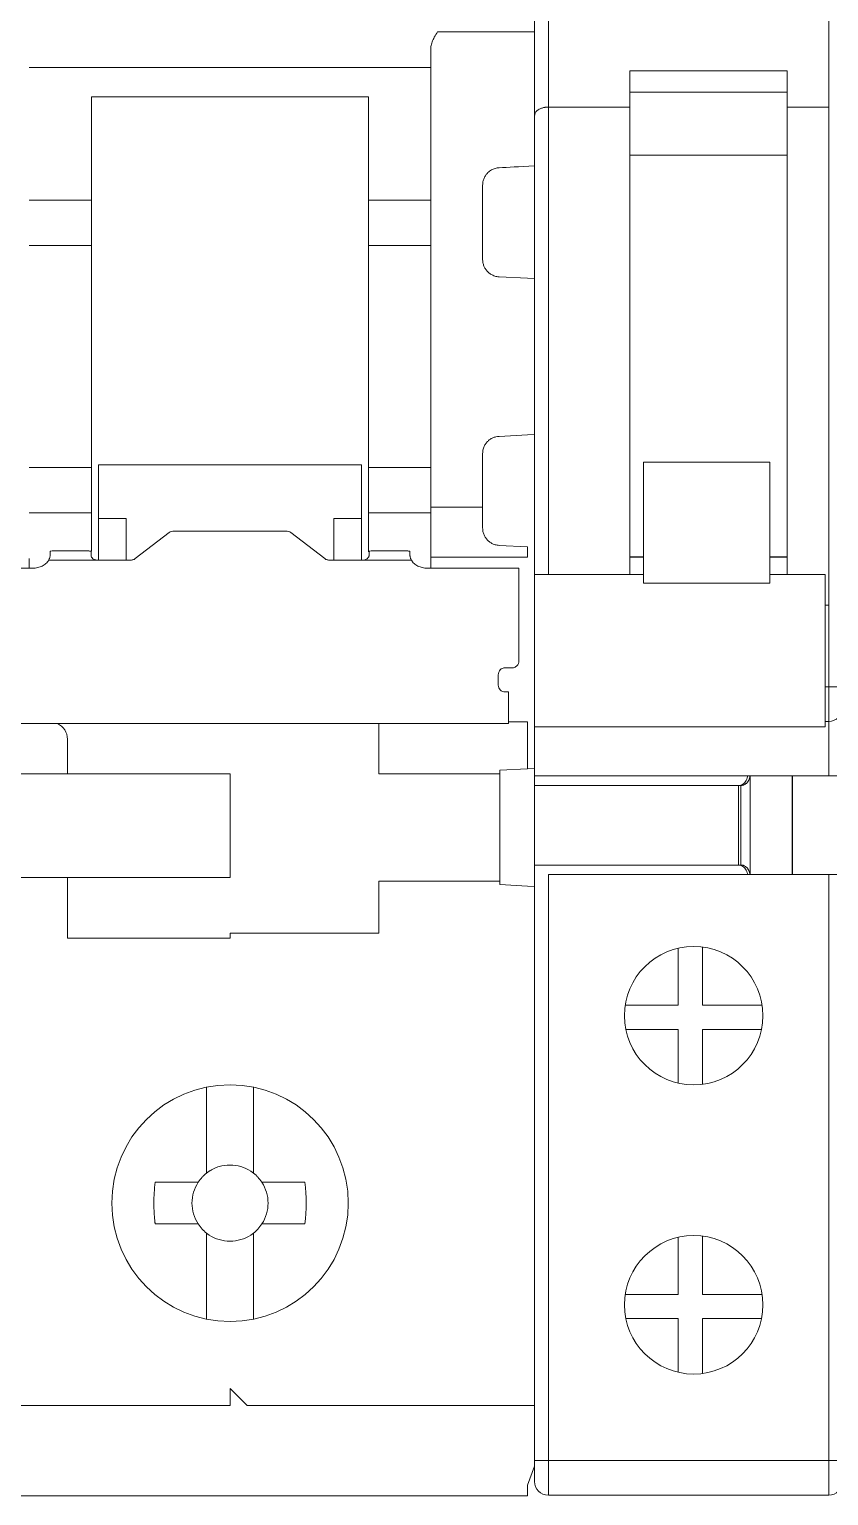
# Model space of a CAD drawing. Header units: millimetres. Extents: x 1359 to 3577, y 1336 to 3557.
# Drawn here: x 3123.99 to 3147.09, y 2687.54 to 2729.9 of the extents above; entities that cross this region are included whole.
import ezdxf

# ---------------------------------------------------------------- set-up
doc = ezdxf.new("R2010")
doc.units = ezdxf.units.MM
doc.layers.add('000-PI-Oprema', color=30, linetype='Continuous', lineweight=5)

msp = doc.modelspace()

# ---------------------------------------------------------------- linework, layer by layer
at = {"layer": '000-PI-Oprema', "color": 0, "linetype": 'ByBlock', "lineweight": 0}
for p, q in [((3138.591, 2727.396), (3138.591, 2754.007)), ((3138.991, 2727.65), (3138.991, 2754.007)), ((3147.091, 2727.65), (3147.091, 2754.007)), ((3141.341, 2727.65), (3141.341, 2728.692)), ((3145.891, 2728.692), (3141.341, 2728.692)), ((3145.891, 2728.692), (3145.891, 2727.65)), ((3145.891, 2728.076), (3141.341, 2728.076)), ((3141.341, 2727.65), (3138.991, 2727.65)), ((3138.991, 2727.65), (3138.991, 2714.146)), ((3141.341, 2727.65), (3141.341, 2714.146)), ((3147.091, 2727.65), (3145.891, 2727.65)), ((3145.891, 2714.146), (3145.891, 2727.65)), ((3147.091, 2713.263), (3147.091, 2727.65)), ((3138.591, 2714.146), (3138.591, 2727.396)), ((3145.891, 2726.263), (3141.341, 2726.263)), ((3145.891, 2726.257), (3141.341, 2726.257)), ((3143.991, 2726.263), (3143.991, 2726.257)), ((3141.741, 2717.398), (3141.741, 2713.9)), ((3145.391, 2717.398), (3141.741, 2717.398)), ((3145.391, 2717.398), (3145.391, 2713.9)), ((3141.341, 2714.657), (3141.741, 2714.657)), ((3141.741, 2714.651), (3141.341, 2714.651)), ((3145.391, 2714.657), (3145.891, 2714.657)), ((3145.891, 2714.651), (3145.391, 2714.651)), ((3138.591, 2688.557), (3138.591, 2714.146)), ((3141.741, 2714.146), (3138.591, 2714.146)), ((3145.391, 2713.9), (3141.741, 2713.9)), ((3146.991, 2714.146), (3145.391, 2714.146)), ((3146.991, 2714.146), (3146.991, 2709.746)), ((3147.091, 2713.263), (3146.991, 2713.263)), ((3147.091, 2710.907), (3147.091, 2713.263)), ((3146.991, 2710.907), (3147.091, 2710.907)), ((3147.491, 2710.907), (3147.091, 2710.907)), ((3147.091, 2709.907), (3147.091, 2710.907)), ((3138.591, 2709.746), (3146.991, 2709.746)), ((3146.991, 2709.907), (3147.091, 2709.907)), ((3147.091, 2708.332), (3147.091, 2709.907)), ((3138.591, 2708.332), (3147.091, 2708.332)), ((3138.591, 2708.057), (3144.484, 2708.057)), ((3144.484, 2708.057), (3144.556, 2708.057)), ((3144.484, 2708.057), (3144.484, 2705.757)), ((3144.556, 2708.057), (3144.556, 2705.757)), ((3144.57, 2708.057), (3144.556, 2708.057)), ((3144.818, 2708.332), (3144.818, 2705.482)), ((3146.039, 2708.332), (3146.039, 2705.482)), ((3146.041, 2708.332), (3146.041, 2705.482)), ((3147.491, 2708.332), (3147.091, 2708.332)), ((3144.484, 2705.757), (3138.591, 2705.757)), ((3138.991, 2705.482), (3147.091, 2705.482)), ((3138.991, 2688.557), (3138.991, 2705.482)), ((3144.556, 2705.757), (3144.484, 2705.757)), ((3144.57, 2705.757), (3144.556, 2705.757)), ((3147.091, 2705.482), (3147.491, 2705.482)), ((3147.091, 2688.557), (3147.091, 2705.482)), ((3142.74, 2703.355), (3142.74, 2701.707)), ((3143.44, 2703.391), (3143.44, 2701.707)), ((3141.214, 2701.707), (3142.74, 2701.707)), ((3143.44, 2701.707), (3145.169, 2701.707)), ((3142.74, 2701.007), (3141.232, 2701.007)), ((3142.74, 2701.007), (3142.74, 2699.458)), ((3143.44, 2699.422), (3143.44, 2701.007)), ((3145.151, 2701.007), (3143.44, 2701.007)), ((3142.74, 2695.005), (3142.74, 2693.357)), ((3143.44, 2695.041), (3143.44, 2693.357)), ((3141.214, 2693.357), (3142.74, 2693.357)), ((3143.44, 2693.357), (3145.169, 2693.357)), ((3141.232, 2692.657), (3142.74, 2692.657)), ((3142.74, 2692.657), (3142.74, 2691.108)), ((3143.44, 2691.072), (3143.44, 2692.657)), ((3145.151, 2692.657), (3143.44, 2692.657)), ((3138.591, 2687.957), (3138.591, 2688.557)), ((3138.991, 2688.557), (3138.591, 2688.557)), ((3138.991, 2688.557), (3147.091, 2688.557)), ((3138.991, 2687.557), (3138.991, 2688.557)), ((3147.491, 2688.557), (3147.091, 2688.557)), ((3147.091, 2687.557), (3147.091, 2688.557)), ((3138.991, 2687.557), (3147.091, 2687.557))]:
    msp.add_line(p, q, dxfattribs=at)
at = {"layer": '000-PI-Oprema', "color": 0, "lineweight": 0}
for p, q in [((3135.791, 2729.827), (3138.391, 2729.827)), ((3138.391, 2729.827), (3138.591, 2729.827)), ((3135.591, 2728.796), (3123.991, 2728.796)), ((3125.791, 2727.125), (3125.791, 2727.95)), ((3133.791, 2727.95), (3125.791, 2727.95)), ((3133.791, 2727.95), (3133.791, 2727.125)), ((3125.791, 2727.125), (3125.791, 2724.961)), ((3133.791, 2724.961), (3133.791, 2727.125)), ((3138.591, 2725.568), (3138.591, 2722.694)), ((3123.991, 2724.961), (3125.791, 2724.961)), ((3125.791, 2724.961), (3125.791, 2723.65)), ((3133.791, 2723.65), (3133.791, 2724.961)), ((3133.791, 2724.961), (3135.591, 2724.961)), ((3125.791, 2723.65), (3123.991, 2723.65)), ((3125.791, 2723.65), (3125.791, 2717.238)), ((3133.791, 2717.238), (3133.791, 2723.65)), ((3135.591, 2723.65), (3133.791, 2723.65)), ((3137.565, 2722.748), (3138.391, 2722.704)), ((3138.391, 2722.704), (3138.591, 2722.694)), ((3138.391, 2718.184), (3137.565, 2718.14)), ((3138.591, 2718.194), (3138.391, 2718.184)), ((3138.591, 2718.194), (3138.591, 2717.021)), ((3125.991, 2715.764), (3125.991, 2717.315)), ((3125.991, 2717.315), (3133.591, 2717.315)), ((3133.591, 2717.315), (3133.591, 2715.764)), ((3133.791, 2717.315), (3133.786, 2717.315)), ((3123.991, 2717.238), (3125.791, 2717.238)), ((3125.791, 2717.238), (3125.791, 2715.927)), ((3133.791, 2715.927), (3133.791, 2717.238)), ((3133.791, 2717.238), (3135.591, 2717.238)), ((3137.091, 2716.094), (3135.591, 2716.094)), ((3125.791, 2715.927), (3123.991, 2715.927)), ((3125.791, 2715.927), (3125.791, 2714.824)), ((3125.991, 2715.764), (3126.791, 2715.764)), ((3125.991, 2714.562), (3125.991, 2715.764)), ((3126.791, 2715.764), (3126.791, 2714.562)), ((3132.791, 2715.764), (3133.591, 2715.764)), ((3132.791, 2714.562), (3132.791, 2715.764)), ((3133.591, 2715.764), (3133.591, 2714.562)), ((3133.791, 2714.803), (3133.791, 2715.927)), ((3133.791, 2715.927), (3135.591, 2715.927)), ((3127.05, 2714.607), (3128.033, 2715.36)), ((3128.174, 2715.405), (3131.408, 2715.405)), ((3131.55, 2715.36), (3132.533, 2714.607)), ((3124.591, 2714.739), (3124.591, 2714.817)), ((3125.574, 2714.835), (3124.791, 2714.835)), ((3125.774, 2714.817), (3125.774, 2714.739)), ((3133.808, 2714.739), (3133.808, 2714.817)), ((3134.792, 2714.835), (3134.008, 2714.835)), ((3134.992, 2714.817), (3134.992, 2714.739)), ((3135.591, 2714.344), (3135.591, 2714.767)), ((3137.565, 2714.991), (3138.391, 2714.947)), ((3117.892, 2714.332), (3124.091, 2714.332)), ((3123.991, 2714.615), (3123.991, 2714.332)), ((3124.549, 2714.562), (3125.974, 2714.562)), ((3126.908, 2714.562), (3125.974, 2714.562)), ((3133.608, 2714.562), (3132.674, 2714.562)), ((3135.033, 2714.562), (3133.608, 2714.562)), ((3135.492, 2714.332), (3138.141, 2714.332)), ((3138.391, 2714.647), (3135.591, 2714.647)), ((3138.141, 2714.332), (3138.141, 2713.719)), ((3138.141, 2711.654), (3138.141, 2713.062)), ((3137.941, 2711.454), (3137.741, 2711.454)), ((3137.541, 2711.255), (3137.541, 2710.956)), ((3138.591, 2711.061), (3138.591, 2710.894)), ((3137.741, 2710.757), (3137.841, 2710.757)), ((3137.841, 2710.667), (3137.841, 2710.757)), ((3138.591, 2710.744), (3138.591, 2708.546)), ((3108.241, 2709.846), (3133.741, 2709.846)), ((3133.741, 2709.846), (3137.842, 2709.846)), ((3134.091, 2709.846), (3134.091, 2708.394)), ((3138.391, 2709.894), (3137.841, 2709.894)), ((3138.391, 2709.894), (3138.391, 2708.536)), ((3125.091, 2708.394), (3125.091, 2709.394)), ((3121.991, 2708.394), (3125.091, 2708.394)), ((3125.491, 2708.394), (3125.091, 2708.394)), ((3129.791, 2708.394), (3125.491, 2708.394)), ((3129.791, 2705.394), (3129.791, 2708.394)), ((3134.491, 2708.394), (3134.091, 2708.394)), ((3134.491, 2708.394), (3137.591, 2708.394)), ((3137.591, 2708.494), (3138.391, 2708.536)), ((3137.591, 2708.394), (3137.591, 2708.494)), ((3137.591, 2705.294), (3137.591, 2708.394)), ((3138.591, 2708.546), (3138.391, 2708.536)), ((3138.591, 2708.546), (3138.591, 2705.142)), ((3138.596, 2706.094), (3138.591, 2706.094)), ((3125.091, 2705.394), (3121.991, 2705.394)), ((3125.091, 2703.644), (3125.091, 2705.394)), ((3125.091, 2705.394), (3125.491, 2705.394)), ((3125.491, 2705.394), (3129.791, 2705.394)), ((3134.491, 2705.294), (3134.091, 2705.294)), ((3134.091, 2703.794), (3134.091, 2705.294)), ((3134.491, 2705.294), (3137.591, 2705.294)), ((3137.591, 2705.194), (3137.591, 2705.294)), ((3138.391, 2705.152), (3137.591, 2705.194)), ((3138.591, 2705.142), (3138.391, 2705.152)), ((3138.591, 2705.142), (3138.591, 2690.994)), ((3129.791, 2703.794), (3129.791, 2703.644)), ((3129.791, 2703.794), (3134.091, 2703.794)), ((3129.791, 2703.644), (3125.091, 2703.644)), ((3138.591, 2701.494), (3138.596, 2701.494)), ((3129.116, 2699.345), (3129.116, 2699.27)), ((3129.116, 2699.27), (3129.116, 2697.15)), ((3130.466, 2699.27), (3130.466, 2699.345)), ((3130.466, 2696.863), (3130.466, 2699.27)), ((3127.627, 2696.594), (3128.485, 2696.594)), ((3131.955, 2696.594), (3131.097, 2696.594)), ((3128.485, 2695.394), (3127.627, 2695.394)), ((3131.955, 2695.394), (3131.097, 2695.394)), ((3129.116, 2694.838), (3129.116, 2692.718)), ((3130.466, 2692.718), (3130.466, 2694.838)), ((3129.116, 2692.718), (3129.116, 2692.643)), ((3130.466, 2692.643), (3130.466, 2692.718)), ((3138.591, 2690.994), (3138.591, 2688.394)), ((3129.791, 2690.144), (3120.991, 2690.144)), ((3138.591, 2690.144), (3130.291, 2690.144)), ((3138.591, 2688.394), (3138.391, 2687.844)), ((3125.991, 2687.544), (3121.191, 2687.544)), ((3125.991, 2687.544), (3133.611, 2687.544)), ((3138.391, 2687.544), (3133.611, 2687.544))]:
    msp.add_line(p, q, dxfattribs=at)
at = {"layer": '000-PI-Oprema', "color": 0, "linetype": 'ByBlock', "lineweight": 0}
for centre in [(3143.191, 2701.407), (3143.191, 2693.057)]:
    msp.add_circle(centre, 2, dxfattribs=at)
at = {"layer": '000-PI-Oprema', "color": 0, "lineweight": 0}
msp.add_circle((3129.791, 2695.994), 3.418, dxfattribs=at)
at = {"layer": '000-PI-Oprema', "color": 0, "linetype": 'ByBlock', "lineweight": 0}
for centre, start, end in [((3147.091, 2710.307), 270, 0), ((3138.991, 2687.957), 180, 270), ((3147.091, 2687.957), 270, 0)]:
    msp.add_arc(centre, 0.4, start, end, dxfattribs=at)
at = {"layer": '000-PI-Oprema', "color": 0, "lineweight": 0}
for centre, radius, start, end in [((3124.591, 2709.394), 0.5, 0, 64.7859), ((3129.791, 2695.994), 1.1, 136.9319, 146.9443), ((3129.791, 2695.994), 1.1, 135, 136.9319), ((3129.791, 2695.994), 1.1, 133.0681, 135), ((3129.791, 2695.994), 1.1, 123.0557, 133.0681), ((3129.791, 2695.994), 1.1, 46.9319, 56.9443), ((3129.791, 2695.994), 1.1, 45, 46.9319), ((3129.791, 2695.994), 1.1, 43.0681, 45), ((3129.791, 2695.994), 1.1, 33.0557, 43.0681), ((3129.791, 2695.994), 1.1, 213.0557, 223.0681), ((3129.791, 2695.994), 1.1, 316.9319, 326.9443), ((3129.791, 2695.994), 1.1, 223.0681, 225), ((3129.791, 2695.994), 1.1, 225, 226.9319), ((3129.791, 2695.994), 1.1, 226.9319, 236.9443), ((3129.791, 2695.994), 1.1, 303.0557, 313.0681), ((3129.791, 2695.994), 1.1, 313.0681, 315), ((3129.791, 2695.994), 1.1, 315, 316.9319)]:
    msp.add_arc(centre, radius, start, end, dxfattribs=at)
for points, knots in [([(3135.591, 2729.337), (3135.592, 2729.358), (3135.594, 2729.401), (3135.609, 2729.468), (3135.63, 2729.534), (3135.66, 2729.601), (3135.711, 2729.7), (3135.758, 2729.774), (3135.791, 2729.827)], [0, 0, 0, 0, 0.117336, 0.242611, 0.377617, 0.505972, 0.652001, 1, 1, 1, 1]), ([(3138.591, 2729.827), (3138.591, 2729.795), (3138.591, 2729.73), (3138.591, 2729.635), (3138.591, 2729.54), (3138.591, 2729.413), (3138.591, 2729.256), (3138.591, 2729.08), (3138.591, 2728.92), (3138.591, 2728.783), (3138.591, 2728.668), (3138.591, 2728.613), (3138.591, 2728.585)], [0, 0, 0, 0, 0.061391, 0.122427, 0.18342, 0.24468, 0.372209, 0.500076, 0.627605, 0.755472, 0.877481, 1, 1, 1, 1]), ([(3135.591, 2729.183), (3135.591, 2729.193), (3135.591, 2729.212), (3135.591, 2729.248), (3135.591, 2729.289), (3135.591, 2729.321), (3135.591, 2729.337)], [0, 0, 0, 0, 0.251193, 0.5, 0.748807, 1, 1, 1, 1]), ([(3135.591, 2726.121), (3135.591, 2726.204), (3135.591, 2726.371), (3135.591, 2726.613), (3135.591, 2726.847), (3135.591, 2727.075), (3135.591, 2727.295), (3135.591, 2727.508), (3135.591, 2727.713), (3135.591, 2727.977), (3135.591, 2728.287), (3135.591, 2728.623), (3135.591, 2728.926), (3135.591, 2729.097), (3135.591, 2729.183)], [0, 0, 0, 0, 0.062754, 0.125301, 0.187708, 0.250043, 0.312375, 0.374772, 0.437302, 0.500033, 0.625237, 0.749935, 0.874674, 1, 1, 1, 1]), ([(3138.591, 2728.585), (3138.591, 2728.548), (3138.591, 2728.475), (3138.591, 2728.355), (3138.591, 2728.228), (3138.591, 2728.094), (3138.591, 2727.953), (3138.591, 2727.804), (3138.591, 2727.648), (3138.591, 2727.43), (3138.591, 2727.141), (3138.591, 2726.769), (3138.591, 2726.374), (3138.591, 2726.091), (3138.591, 2725.95)], [0, 0, 0, 0, 0.062728, 0.125272, 0.18769, 0.250045, 0.312396, 0.374803, 0.437328, 0.500029, 0.625194, 0.749922, 0.874696, 1, 1, 1, 1]), ([(3135.591, 2724.727), (3135.591, 2724.799), (3135.591, 2724.941), (3135.591, 2725.149), (3135.591, 2725.353), (3135.591, 2725.552), (3135.591, 2725.747), (3135.591, 2725.937), (3135.591, 2726.06), (3135.591, 2726.121)], [0, 0, 0, 0, 0.143512, 0.28637, 0.428834, 0.571166, 0.71363, 0.856488, 1, 1, 1, 1]), ([(3137.565, 2725.897), (3137.547, 2725.896), (3137.509, 2725.893), (3137.453, 2725.88), (3137.398, 2725.86), (3137.343, 2725.834), (3137.291, 2725.799), (3137.236, 2725.752), (3137.178, 2725.686), (3137.13, 2725.599), (3137.097, 2725.499), (3137.093, 2725.432), (3137.091, 2725.398)], [0, 0, 0, 0, 0.067869, 0.138425, 0.211987, 0.288836, 0.369219, 0.453352, 0.573685, 0.721104, 0.860335, 1, 1, 1, 1]), ([(3137.091, 2725.398), (3137.091, 2725.332), (3137.091, 2725.201), (3137.091, 2725), (3137.091, 2724.863), (3137.091, 2724.794)], [0, 0, 0, 0, 0.333419, 0.666581, 1, 1, 1, 1]), ([(3135.591, 2716.16), (3135.591, 2716.274), (3135.591, 2716.502), (3135.591, 2716.848), (3135.591, 2717.196), (3135.591, 2717.546), (3135.591, 2717.899), (3135.591, 2718.496), (3135.591, 2719.344), (3135.591, 2720.444), (3135.591, 2721.544), (3135.591, 2722.511), (3135.591, 2723.342), (3135.591, 2724.042), (3135.591, 2724.499), (3135.591, 2724.727)], [0, 0, 0, 0, 0.041431, 0.082793, 0.124119, 0.165441, 0.206793, 0.248207, 0.374079, 0.500012, 0.625883, 0.751817, 0.834548, 0.917188, 1, 1, 1, 1]), ([(3137.091, 2724.794), (3137.091, 2724.693), (3137.091, 2724.49), (3137.091, 2724.182), (3137.091, 2723.873), (3137.091, 2723.561), (3137.091, 2723.352), (3137.091, 2723.247)], [0, 0, 0, 0, 0.200123, 0.400061, 0.599939, 0.799877, 1, 1, 1, 1]), ([(3137.565, 2722.748), (3137.544, 2722.749), (3137.502, 2722.753), (3137.441, 2722.769), (3137.373, 2722.795), (3137.3, 2722.837), (3137.228, 2722.899), (3137.169, 2722.974), (3137.125, 2723.059), (3137.096, 2723.151), (3137.093, 2723.215), (3137.091, 2723.247)], [0, 0, 0, 0, 0.082209, 0.16366, 0.245689, 0.369303, 0.493372, 0.618767, 0.744744, 0.872104, 1, 1, 1, 1]), ([(3138.591, 2722.694), (3138.591, 2722.588), (3138.591, 2722.375), (3138.591, 2722.055), (3138.591, 2721.734), (3138.591, 2721.413), (3138.591, 2721.091), (3138.591, 2720.768), (3138.591, 2720.363), (3138.591, 2719.878), (3138.591, 2719.314), (3138.591, 2718.752), (3138.591, 2718.38), (3138.591, 2718.194)], [0, 0, 0, 0, 0.071572, 0.143012, 0.214372, 0.285701, 0.357051, 0.428472, 0.500015, 0.625079, 0.749917, 0.8748, 1, 1, 1, 1]), ([(3137.091, 2717.641), (3137.092, 2717.662), (3137.094, 2717.705), (3137.106, 2717.768), (3137.13, 2717.838), (3137.169, 2717.914), (3137.228, 2717.989), (3137.3, 2718.051), (3137.382, 2718.098), (3137.471, 2718.13), (3137.534, 2718.137), (3137.565, 2718.14)], [0, 0, 0, 0, 0.085573, 0.170275, 0.255463, 0.381339, 0.506835, 0.630803, 0.754517, 0.877108, 1, 1, 1, 1]), ([(3137.091, 2717.641), (3137.091, 2717.536), (3137.091, 2717.327), (3137.091, 2717.015), (3137.091, 2716.706), (3137.091, 2716.398), (3137.091, 2716.195), (3137.091, 2716.094)], [0, 0, 0, 0, 0.200123, 0.400061, 0.599939, 0.799877, 1, 1, 1, 1]), ([(3138.591, 2717.044), (3138.591, 2717.03), (3138.591, 2717.002), (3138.591, 2716.779), (3138.591, 2716.431), (3138.591, 2715.974), (3138.591, 2715.592), (3138.591, 2715.32)], [0, 0, 0, 0, 0.201961, 0.403921, 0.605881, 0.807842, 1, 1, 1, 1]), ([(3135.591, 2714.767), (3135.591, 2714.828), (3135.591, 2714.951), (3135.591, 2715.141), (3135.591, 2715.336), (3135.591, 2715.535), (3135.591, 2715.739), (3135.591, 2715.947), (3135.591, 2716.089), (3135.591, 2716.16)], [0, 0, 0, 0, 0.143512, 0.28637, 0.428834, 0.571166, 0.71363, 0.856488, 1, 1, 1, 1]), ([(3137.091, 2716.094), (3137.091, 2716.025), (3137.091, 2715.888), (3137.091, 2715.687), (3137.091, 2715.556), (3137.091, 2715.49)], [0, 0, 0, 0, 0.333419, 0.666581, 1, 1, 1, 1]), ([(3137.565, 2714.991), (3137.546, 2714.992), (3137.507, 2714.996), (3137.451, 2715.009), (3137.385, 2715.032), (3137.313, 2715.071), (3137.239, 2715.13), (3137.176, 2715.205), (3137.129, 2715.292), (3137.097, 2715.388), (3137.093, 2715.456), (3137.091, 2715.49)], [0, 0, 0, 0, 0.070997, 0.142096, 0.214572, 0.332081, 0.453288, 0.585757, 0.721078, 0.860541, 1, 1, 1, 1]), ([(3124.591, 2714.817), (3124.591, 2714.822), (3124.613, 2714.826), (3124.687, 2714.833), (3124.739, 2714.835), (3124.791, 2714.835)], [0, 0, 0, 0, 0.5, 0.5, 1, 1, 1, 1]), ([(3125.774, 2714.817), (3125.774, 2714.818), (3125.772, 2714.821), (3125.76, 2714.824), (3125.742, 2714.827), (3125.709, 2714.83), (3125.653, 2714.834), (3125.601, 2714.834), (3125.574, 2714.835)], [0, 0, 0, 0, 0.128148, 0.251094, 0.373747, 0.501054, 0.748354, 1, 1, 1, 1]), ([(3133.808, 2714.817), (3133.808, 2714.822), (3133.83, 2714.826), (3133.904, 2714.833), (3133.956, 2714.835), (3134.008, 2714.835)], [0, 0, 0, 0, 0.5, 0.5, 1, 1, 1, 1]), ([(3134.992, 2714.817), (3134.991, 2714.818), (3134.989, 2714.821), (3134.978, 2714.824), (3134.959, 2714.827), (3134.926, 2714.83), (3134.871, 2714.834), (3134.818, 2714.834), (3134.792, 2714.835)], [0, 0, 0, 0, 0.128148, 0.251094, 0.373747, 0.501054, 0.748354, 1, 1, 1, 1]), ([(3138.591, 2714.938), (3138.591, 2714.867), (3138.591, 2714.724), (3138.591, 2714.518), (3138.591, 2714.317), (3138.591, 2714.122), (3138.591, 2713.933), (3138.591, 2713.75), (3138.591, 2713.574), (3138.591, 2713.347), (3138.591, 2713.081), (3138.591, 2712.79), (3138.591, 2712.527), (3138.591, 2712.378), (3138.591, 2712.303)], [0, 0, 0, 0, 0.062728, 0.125272, 0.18769, 0.250045, 0.312396, 0.374803, 0.437328, 0.500029, 0.625194, 0.749922, 0.874696, 1, 1, 1, 1]), ([(3124.549, 2714.562), (3124.538, 2714.545), (3124.517, 2714.512), (3124.474, 2714.467), (3124.424, 2714.427), (3124.347, 2714.383), (3124.236, 2714.341), (3124.14, 2714.335), (3124.091, 2714.332)], [0, 0, 0, 0, 0.126929, 0.250928, 0.374602, 0.500576, 0.748126, 1, 1, 1, 1]), ([(3124.591, 2714.688), (3124.591, 2714.68), (3124.59, 2714.663), (3124.581, 2714.632), (3124.569, 2714.598), (3124.556, 2714.574), (3124.549, 2714.562)], [0, 0, 0, 0, 0.256458, 0.506841, 0.753776, 1, 1, 1, 1]), ([(3125.974, 2714.562), (3125.961, 2714.563), (3125.934, 2714.564), (3125.895, 2714.573), (3125.861, 2714.587), (3125.821, 2714.611), (3125.782, 2714.649), (3125.777, 2714.675), (3125.774, 2714.688)], [0, 0, 0, 0, 0.128818, 0.251822, 0.37424, 0.501366, 0.746636, 1, 1, 1, 1]), ([(3127.05, 2714.607), (3127.04, 2714.6), (3127.02, 2714.587), (3126.986, 2714.573), (3126.948, 2714.564), (3126.922, 2714.563), (3126.908, 2714.562)], [0, 0, 0, 0, 0.25487, 0.5, 0.74513, 1, 1, 1, 1]), ([(3132.674, 2714.562), (3132.661, 2714.563), (3132.635, 2714.564), (3132.597, 2714.573), (3132.562, 2714.587), (3132.543, 2714.6), (3132.533, 2714.607)], [0, 0, 0, 0, 0.25487, 0.5, 0.74513, 1, 1, 1, 1]), ([(3133.808, 2714.688), (3133.808, 2714.682), (3133.806, 2714.669), (3133.795, 2714.648), (3133.777, 2714.626), (3133.744, 2714.599), (3133.689, 2714.569), (3133.635, 2714.564), (3133.608, 2714.562)], [0, 0, 0, 0, 0.130698, 0.254597, 0.376443, 0.501216, 0.749391, 1, 1, 1, 1]), ([(3135.033, 2714.562), (3135.027, 2714.574), (3135.014, 2714.598), (3135.001, 2714.632), (3134.993, 2714.663), (3134.992, 2714.68), (3134.992, 2714.688)], [0, 0, 0, 0, 0.246224, 0.493159, 0.743542, 1, 1, 1, 1]), ([(3135.492, 2714.332), (3135.467, 2714.333), (3135.419, 2714.335), (3135.348, 2714.347), (3135.28, 2714.367), (3135.196, 2714.402), (3135.102, 2714.463), (3135.056, 2714.529), (3135.033, 2714.562)], [0, 0, 0, 0, 0.126929, 0.250928, 0.374602, 0.500576, 0.748126, 1, 1, 1, 1]), ([(3138.591, 2712.303), (3138.591, 2712.29), (3138.591, 2712.263), (3138.591, 2712.216), (3138.591, 2712.163), (3138.591, 2712.083), (3138.591, 2711.968), (3138.591, 2711.808), (3138.591, 2711.632), (3138.591, 2711.446), (3138.591, 2711.254), (3138.591, 2711.125), (3138.591, 2711.061)], [0, 0, 0, 0, 0.061391, 0.122427, 0.18342, 0.24468, 0.372209, 0.500076, 0.627605, 0.755472, 0.877481, 1, 1, 1, 1]), ([(3137.741, 2711.454), (3137.689, 2711.454), (3137.637, 2711.433), (3137.563, 2711.359), (3137.541, 2711.307), (3137.541, 2711.255)], [0, 0, 0, 0, 0.5, 0.5, 1, 1, 1, 1]), ([(3137.941, 2711.454), (3137.955, 2711.455), (3137.981, 2711.457), (3138.019, 2711.468), (3138.053, 2711.487), (3138.093, 2711.52), (3138.133, 2711.575), (3138.139, 2711.627), (3138.141, 2711.654)], [0, 0, 0, 0, 0.128148, 0.251094, 0.373747, 0.501054, 0.748354, 1, 1, 1, 1]), ([(3137.541, 2710.956), (3137.541, 2710.904), (3137.563, 2710.852), (3137.637, 2710.778), (3137.689, 2710.757), (3137.741, 2710.757)], [0, 0, 0, 0, 0.5, 0.5, 1, 1, 1, 1]), ([(3137.841, 2710.667), (3137.841, 2710.551), (3137.841, 2710.318), (3137.841, 2710.041), (3137.841, 2709.869), (3137.841, 2709.861), (3137.842, 2709.846)], [0, 0, 0, 0, 0.264619, 0.529237, 0.793855, 1, 1, 1, 1]), ([(3138.591, 2710.894), (3138.591, 2710.881), (3138.591, 2710.855), (3138.591, 2710.818), (3138.591, 2710.782), (3138.591, 2710.75), (3138.591, 2710.746), (3138.591, 2710.744)], [0, 0, 0, 0, 0.169382, 0.332374, 0.500748, 0.7482, 1, 1, 1, 1]), ([(3130.391, 2696.916), (3130.302, 2696.974), (3130.204, 2697.018), (3130.001, 2697.078), (3129.898, 2697.094), (3129.685, 2697.094), (3129.581, 2697.078), (3129.429, 2697.034), (3129.379, 2697.015), (3129.307, 2696.982), (3129.283, 2696.97), (3129.248, 2696.951), (3129.236, 2696.944), (3129.219, 2696.934), (3129.211, 2696.928), (3129.202, 2696.923), (3129.197, 2696.92), (3129.193, 2696.919), (3129.191, 2696.916)], [0, 0, 0, 0, 0.25, 0.25, 0.5, 0.5, 0.75, 0.75, 0.875, 0.875, 0.9375, 0.9375, 0.96875, 0.96875, 0.984375, 0.992187, 0.992187, 1, 1, 1, 1]), ([(3127.627, 2696.594), (3127.603, 2696.395), (3127.591, 2696.194), (3127.591, 2695.894), (3127.594, 2695.794), (3127.603, 2695.643), (3127.607, 2695.593), (3127.614, 2695.519), (3127.618, 2695.481), (3127.622, 2695.438), (3127.625, 2695.416), (3127.626, 2695.406), (3127.627, 2695.4), (3127.629, 2695.397), (3127.627, 2695.394)], [0, 0, 0, 0, 0.5, 0.5, 0.75, 0.75, 0.875, 0.875, 0.9375, 0.96875, 0.984375, 0.992188, 0.992188, 1, 1, 1, 1]), ([(3128.869, 2696.594), (3128.753, 2696.416), (3128.691, 2696.207), (3128.691, 2695.782), (3128.753, 2695.572), (3128.869, 2695.394)], [0, 0, 0, 0, 0.5, 0.5, 1, 1, 1, 1]), ([(3130.713, 2695.394), (3130.829, 2695.573), (3130.891, 2695.782), (3130.891, 2696.205), (3130.83, 2696.416), (3130.713, 2696.594)], [0, 0, 0, 0, 0.5, 0.5, 1, 1, 1, 1]), ([(3129.191, 2695.072), (3129.369, 2694.956), (3129.577, 2694.894), (3130.002, 2694.894), (3130.213, 2694.956), (3130.391, 2695.072)], [0, 0, 0, 0, 0.5, 0.5, 1, 1, 1, 1]), ([(3129.791, 2690.644), (3129.791, 2690.623), (3129.791, 2690.581), (3129.791, 2690.519), (3129.791, 2690.447), (3129.791, 2690.368), (3129.791, 2690.289), (3129.791, 2690.223), (3129.791, 2690.178), (3129.791, 2690.149), (3129.791, 2690.146), (3129.791, 2690.144)], [0, 0, 0, 0, 0.080758, 0.160392, 0.240099, 0.368585, 0.500066, 0.628554, 0.760036, 0.877963, 1, 1, 1, 1]), ([(3129.791, 2690.644), (3129.812, 2690.624), (3129.849, 2690.586), (3129.902, 2690.533), (3129.945, 2690.49), (3130.002, 2690.433), (3130.07, 2690.365), (3130.147, 2690.289), (3130.209, 2690.226), (3130.256, 2690.179), (3130.286, 2690.149), (3130.289, 2690.146), (3130.291, 2690.144)], [0, 0, 0, 0, 0.090531, 0.16862, 0.234268, 0.287481, 0.430984, 0.554468, 0.680793, 0.795506, 0.900919, 1, 1, 1, 1]), ([(3138.391, 2687.544), (3138.391, 2687.544), (3138.391, 2687.598), (3138.391, 2687.734), (3138.391, 2687.787), (3138.391, 2687.844)], [0, 0, 0, 0, 0.5, 0.5, 0.737757, 0.737757, 0.737757, 0.737757])]:
    msp.add_open_spline(points, degree=3, knots=knots, dxfattribs=at)
at = {"layer": '000-PI-Oprema', "color": 0, "linetype": 'ByBlock', "lineweight": 0}
for points, knots in [([(3138.591, 2727.396), (3138.591, 2727.4), (3138.591, 2727.403), (3138.592, 2727.411), (3138.593, 2727.423), (3138.596, 2727.434), (3138.602, 2727.457), (3138.609, 2727.472), (3138.622, 2727.495), (3138.627, 2727.502), (3138.638, 2727.516), (3138.65, 2727.53), (3138.664, 2727.543), (3138.679, 2727.556), (3138.688, 2727.563), (3138.714, 2727.581), (3138.734, 2727.592), (3138.766, 2727.607), (3138.778, 2727.612), (3138.801, 2727.62), (3138.826, 2727.628), (3138.852, 2727.635), (3138.872, 2727.639), (3138.879, 2727.64), (3138.892, 2727.643), (3138.899, 2727.644), (3138.934, 2727.648), (3138.962, 2727.65), (3138.991, 2727.65)], [0, 0, 0, 0, 0.03125, 0.03125, 0.0625, 0.125, 0.125, 0.25, 0.25, 0.3125, 0.3125, 0.375, 0.4375, 0.4375, 0.5, 0.5, 0.625, 0.625, 0.6875, 0.6875, 0.75, 0.8125, 0.8125, 0.84375, 0.84375, 0.875, 0.875, 1, 1, 1, 1]), ([(3144.49, 2708.057), (3144.51, 2708.057), (3144.551, 2708.063), (3144.612, 2708.092), (3144.668, 2708.14), (3144.713, 2708.202), (3144.739, 2708.267), (3144.747, 2708.313), (3144.748, 2708.332)], [0, 0, 0, 0, 0.175586, 0.351172, 0.526758, 0.702344, 0.87793, 1, 1, 1, 1]), ([(3144.817, 2708.332), (3144.816, 2708.319), (3144.814, 2708.307), (3144.81, 2708.286), (3144.807, 2708.276), (3144.802, 2708.256), (3144.798, 2708.246), (3144.787, 2708.218), (3144.778, 2708.2), (3144.762, 2708.175), (3144.756, 2708.167), (3144.744, 2708.152), (3144.732, 2708.137), (3144.718, 2708.124), (3144.705, 2708.112), (3144.698, 2708.106), (3144.676, 2708.091), (3144.662, 2708.082), (3144.641, 2708.072), (3144.634, 2708.069), (3144.62, 2708.064), (3144.613, 2708.063), (3144.593, 2708.058), (3144.581, 2708.057), (3144.57, 2708.057)], [0, 0, 0, 0, 0.07828, 0.07828, 0.144117, 0.144117, 0.209954, 0.209954, 0.341628, 0.341628, 0.407465, 0.407465, 0.473303, 0.53914, 0.53914, 0.604977, 0.604977, 0.736651, 0.736651, 0.802488, 0.802488, 0.868326, 0.868326, 1, 1, 1, 1]), ([(3144.748, 2705.482), (3144.747, 2705.501), (3144.739, 2705.546), (3144.713, 2705.612), (3144.668, 2705.674), (3144.612, 2705.721), (3144.551, 2705.75), (3144.51, 2705.757), (3144.49, 2705.757)], [0, 0, 0, 0, 0.122057, 0.297646, 0.473234, 0.648823, 0.824411, 1, 1, 1, 1]), ([(3144.57, 2705.757), (3144.581, 2705.757), (3144.593, 2705.755), (3144.613, 2705.751), (3144.62, 2705.749), (3144.633, 2705.744), (3144.641, 2705.741), (3144.662, 2705.731), (3144.676, 2705.723), (3144.697, 2705.707), (3144.704, 2705.701), (3144.718, 2705.689), (3144.732, 2705.676), (3144.744, 2705.662), (3144.756, 2705.646), (3144.762, 2705.638), (3144.778, 2705.613), (3144.787, 2705.595), (3144.798, 2705.567), (3144.802, 2705.557), (3144.807, 2705.538), (3144.81, 2705.528), (3144.814, 2705.506), (3144.816, 2705.494), (3144.817, 2705.482)], [0, 0, 0, 0, 0.131674, 0.131674, 0.197511, 0.197511, 0.263348, 0.263348, 0.395022, 0.395022, 0.46086, 0.46086, 0.526697, 0.592534, 0.592534, 0.658371, 0.658371, 0.790045, 0.790045, 0.855882, 0.855882, 0.921719, 0.921719, 1, 1, 1, 1])]:
    msp.add_open_spline(points, degree=3, knots=knots, dxfattribs=at)
at = {"layer": '000-PI-Oprema', "color": 0, "lineweight": 0}
for points in [[(3137.565, 2725.897), (3137.84, 2725.912), (3138.116, 2725.926), (3138.591, 2725.95)], [(3138.591, 2725.568), (3138.591, 2725.798), (3138.591, 2725.935), (3138.591, 2725.95)], [(3128.033, 2715.36), (3128.07, 2715.388), (3128.122, 2715.405), (3128.174, 2715.405)], [(3131.408, 2715.405), (3131.461, 2715.405), (3131.513, 2715.388), (3131.55, 2715.36)], [(3138.591, 2714.938), (3138.591, 2714.953), (3138.591, 2715.09), (3138.591, 2715.32)], [(3138.391, 2714.647), (3138.391, 2714.745), (3138.391, 2714.845), (3138.391, 2714.947)], [(3124.591, 2714.739), (3124.591, 2714.733), (3124.591, 2714.716), (3124.591, 2714.688)], [(3125.774, 2714.688), (3125.774, 2714.716), (3125.774, 2714.733), (3125.774, 2714.739)], [(3133.808, 2714.739), (3133.808, 2714.733), (3133.808, 2714.716), (3133.808, 2714.688)], [(3134.992, 2714.688), (3134.992, 2714.716), (3134.992, 2714.733), (3134.992, 2714.739)], [(3138.141, 2713.062), (3138.141, 2713.297), (3138.141, 2713.539), (3138.141, 2713.719)], [(3129.116, 2697.15), (3129.116, 2697.112), (3129.116, 2697.074), (3129.116, 2696.863)], [(3128.485, 2696.594), (3128.609, 2696.594), (3128.735, 2696.594), (3128.869, 2696.594)], [(3131.097, 2696.594), (3130.974, 2696.594), (3130.847, 2696.594), (3130.713, 2696.594)], [(3131.955, 2696.594), (3132.003, 2696.196), (3132.003, 2695.792), (3131.955, 2695.394)], [(3128.485, 2695.394), (3128.609, 2695.394), (3128.735, 2695.394), (3128.869, 2695.394)], [(3130.713, 2695.394), (3130.847, 2695.394), (3130.974, 2695.394), (3131.097, 2695.394)], [(3129.116, 2695.125), (3129.116, 2694.914), (3129.116, 2694.876), (3129.116, 2694.838)], [(3130.466, 2695.125), (3130.466, 2694.914), (3130.466, 2694.876), (3130.466, 2694.838)]]:
    msp.add_open_spline(points, degree=3, dxfattribs=at)

doc.saveas('drawing.dxf')
